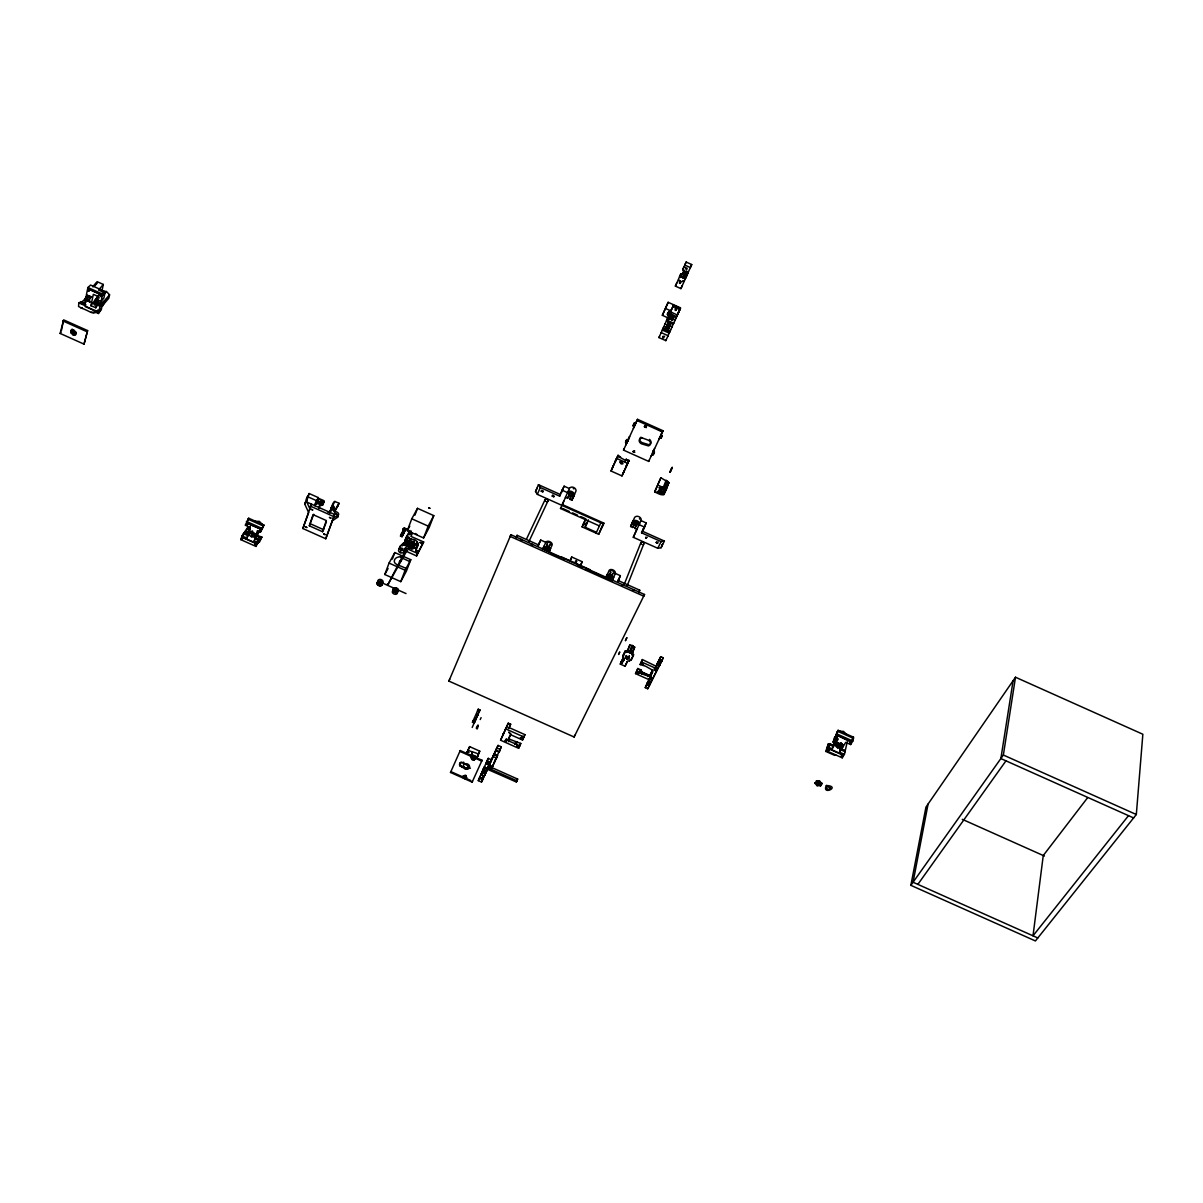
<?xml version="1.0" encoding="UTF-8"?>
<svg xmlns="http://www.w3.org/2000/svg" width="1203" height="1203" viewBox="0 0 1203 1203"><rect width="100%" height="100%" fill="white"/><g stroke="black" fill="none" stroke-linecap="round" stroke-linejoin="round"><path stroke-width="1.5" d="M414.614 540.342L413.396 542.899L416.569 544.944L416.464 549.169M411.291 531.064L409.516 533.2L412.012 534.312L410.885 536.388L423.667 541.967L417.561 553.41L405.426 547.982L403.591 552.132A2.692 1.82 20.2 0 1 400.268 552.643A2.692 1.82 20.2 0 1 398.689 549.951L400.524 545.786L403.065 543.455C406.689 548.222 421.366 551.726 417.02 541.561C413.652 537.621 409.14 540.553 406.148 537.38L409.937 530.448M249.096 533.32L249.186 528.749M250.194 529.771L250.239 526.734M84.751 303.863L81.187 301.712L78.827 302.855L78.556 306.464L82.12 308.389A43.503 31.022 37.9 0 1 89.744 311.803L93.443 313.126L95.518 310.449M820.386 783.965L820.401 782.266L819.649 784.702L816.521 783.303L817.303 781.198L819.529 781.288L822.025 783.544L820.626 785.785L817.078 785.619L814.927 783.228L816.747 782.1L817.769 784.07C821.423 785.514 820.13 781.348 819.98 781.364M836.521 740.356L835.634 740.386M840.702 742.913C843.423 745.394 836.717 746.461 837.544 743.093M1136.324 814.521L1142.85 734.251L1015.497 677.229L925.949 807.123L910.866 885.333L1035.422 940.957L1136.324 814.521L1003.362 755.033L1015.497 677.229M842.551 744.492L841.799 746.582L842.807 747.018L845.739 742.356L850.626 744.552L852.837 741.048L853.513 737.198L838.085 730.296L835.168 737.634L838.28 739.033L832.13 748.883L829.032 747.499L825.784 751.394L828.296 743.89L831.228 745.213M835.814 744.386C834.145 744.311 842.28 747.845 841.198 746.792M659.154 662.838L659.74 658.838L658.236 662.432M657.079 664.642L657.891 662.402L658.823 662.808M656.387 665.981L657.891 662.402M648.688 682.372L647.77 681.966L649.003 682.447M648.086 682.026L649.515 678.943L650.432 679.349M646.282 685.53L647.77 681.966M1013.091 680.733L1000.866 758.552L1133.602 817.935M836.927 739.604C835.093 738.822 838.551 741.68 835.032 741.349L834.702 744.582L835.559 741.529M481.681 772.988C483.215 783.589 487.726 766.04 489.426 764.326L496.959 747.995L500.177 749.424L501.29 746.837L498.072 745.409L493.245 755.89M850.626 744.552L850.942 742.672M826.882 750.958L842.235 757.83L842.566 755.935M306.464 499.305L309.156 493.531L318.299 497.606L314.945 505.696M850.446 741.77L838.205 735.935L836.852 737.304L837.995 735.484L851.138 741.379L849.995 743.183L849.995 741.409M849.995 743.183L850.295 741.544M407.02 550.493L387.727 584.914L405.802 549.951M388.524 584.718L387.276 584.162M841.228 756.311L842.19 754.777L829.89 749.289L828.551 750.642L829.664 748.837L842.747 754.687L841.619 756.476L841.604 754.687M841.619 756.476L842.19 754.928M622.026 585.214L623.635 585.305M409.667 545.606L408.9 544.794L408.599 545.606M928.084 804.04L913.062 882.235L1037.813 937.964M816.281 781.198L817.303 781.198L815.108 783.093M489.08 765.003C484.598 763.83 485.696 761.995 489.426 764.326M60.15 333.442L63.624 319.863L87.608 330.584L84.03 344.133L60.15 333.442L61.022 332.434M61.398 330.645L63.248 321.652M836.07 743.514C833.574 746.507 839.995 750.055 841.468 747.108L842.476 747.559L842.927 745.725M71.203 330.254L70.721 332.599L72.917 334.855L75.609 334.795L76.105 332.449L73.909 330.178L71.203 330.254L72.075 329.246M70.887 332.599L72.21 329.381M75.939 332.449L75.473 334.645L72.947 334.72M82.842 302.494L83.624 302.554M841.002 744.642L839.95 745.093M84.345 302.885L84.631 303.968L82.27 302.209M78.827 302.855L84.165 305.246L85.308 299.878L88.646 296.028M94.255 311.622L98.435 313.487L101.323 309.562L102.631 302.885L101.097 301.306L103.864 298.088L105.278 291.622L90.586 285.051L87.939 287.517L86.421 294.645C98.27 301.096 85.834 291.652 85.593 298.93A3.098 2.241 38.9 0 0 87.398 300.479L90.255 302.103L85.308 299.878M85.323 300.073L86.436 296.224A2.601 1.564 13.3 0 1 87.518 295.682M86.646 299.291L88.977 296.434L86.646 299.291L89.774 300.63L88.661 299.863L90.947 297.231M88.766 291.246L89.142 289.457L100.932 294.735L100.902 296.69L101.368 294.585L88.842 288.991L88.39 291.081L89.308 290.72M95.864 307.757L90.887 305.727L93.338 294.359L98.315 296.509L97.428 299.652L95.548 299.712L95.232 301.126L96.195 301.547L97.323 300.224M84.03 344.133L87.608 330.584M90.887 305.727L98.496 295.306M94.556 305.141L93.503 303.231M95.232 301.126L96.375 299.803L94.796 303.141L96.33 304.735L95.834 307.878M96.24 300.419L97.202 300.84L96.06 302.164C95.097 305.156 100.962 307.276 102.21 304.164M96.195 301.547C97.202 298.103 103.789 302.434 101.082 305.487M97.202 300.84L95.789 303.111M97.097 305.863L95.939 307.366M101.789 291.502L103.338 284.449L97.142 281.682L92.721 286.735M98.435 313.487L99.984 306.374L101.879 306.314L108.811 298.209L109.563 294.795L106.42 291.502L102.526 291.637M101.097 301.306L102.676 294.118L105.278 291.622M102.3 305.547L104.676 300.63L102.3 305.547L103.082 305.442M102.796 305.773L105.172 300.84M103.563 303.231L104.676 300.63M563.891 560.027L563.53 559.245M480.899 774.837L481.516 773.529M477.862 714.747L477.38 715.815L477.967 714.371M464.719 775.439C466.418 778.146 462.975 776.236 466.162 775.92M661.109 662.492L661.8 660.958L661.124 662.522M842.235 757.83L844.416 754.371L847.243 741.785M552.658 494.974L554.057 495.982M659.274 666.041L659.951 664.522L659.274 666.071M840.521 745.078L841.123 743.228M841.002 747.98L841.92 745.274M841.799 746.582L842.25 744.732M837.694 744.071L835.905 744.191L836.641 743.003M838.085 744.522L839.288 745.063M837.529 747.845L837.98 746.01M838.641 744.868L841.453 744.943M835.183 741.845C836.446 743.98 834.476 738.386 836.341 737.123L835.183 736.612L834.175 738.221L833.198 742.086L834.145 743.514L835.168 741.89L834.22 740.477L835.183 736.612M836.205 741.243L834.1 744.311M836.656 740.552L835.905 740.086L835.438 742.477L835.589 740.973M834.145 743.514L834.371 742.612L832.13 748.883M817.709 784.612L817.138 784.266M816.837 782.386L818.762 781.258L820.22 782.973M828.296 743.89L827.378 747.499L829.784 743.649L832.867 745.033M818.371 784.807L817.89 783.905M819.814 782.521L819.423 781.469M819.048 784.837L820.296 783.694M820.115 784.401L820.596 782.777M816.521 783.303L817.002 781.679L817.905 781.935M816.732 783.815L816.431 782.582L814.927 783.228M637.064 529.395L634.868 528.418L637.379 522.553M637.244 528.403L633.289 537.305L657.8 548.282L661.079 547.741L664.372 541.064L661.094 541.591L641.74 532.929L646.222 522.944L640.973 520.583A3.534 2.737 22.1 0 0 638.913 516.673A3.534 2.737 22.1 0 0 634.522 517.696L630.613 526.508L632.808 527.485L635.304 521.621M664.657 336.284L662.913 336.329M671.379 314.75L670.206 316.058A2.075 1.729 24.1 0 1 668.657 315.923L667.364 313.923L668.537 312.63A2.075 1.729 24.1 0 1 670.552 313.036M647.214 537.305C643.229 537.41 648.086 539.515 645.725 537.305M330.975 510.358L331.306 509.41L336.93 512.102A2.692 1.789 18.5 0 1 338.449 514.749L337.562 517.32L332.404 520.779L325.757 538.764L302.84 528.508L311.457 504.117L309.382 510.373M838.085 746.642L838.506 745.168M658.236 542.042L656.567 542.027M625.59 657.259C631.966 654.703 624.748 662.793 626.237 655.56M817.333 785.574L817.769 784.07L816.972 785.409M316.194 503.38L320.254 504.463L319.938 505.41L323.908 502.027L323.697 500.598L319.081 498.538L317.637 499.606M844.416 754.371L839.559 752.191L840.265 748.341M671.62 309.351L670.507 311.893L677.424 314.991L680.462 307.833L668.161 302.314L665.424 308.434L670.928 310.9L671.485 309.652M835.168 737.634L838.085 730.296M256.54 535.185L261.893 537.064L260.164 539.801L259.186 539.681L255.983 546.433L240.841 539.666L241.983 535.906L247.983 526.974M255.983 546.433L257.141 542.688L254.089 541.32L257.412 530.658L260.48 532.027L263.923 525.034L248.705 518.222L245.232 525.215L250.059 527.38L248.495 532.433L249.487 532.884L250.51 531.29M248.164 522.673L247.036 524.989L247.201 522.568M247.953 520.688L248.705 518.222M247.036 524.989L247.547 523.305L259.758 528.764L259.622 530.613L260.224 528.643L247.051 523.44M829.032 747.499L829.784 743.649M246.299 534.117L247.036 531.696L248.57 532.373M246.931 534.027L247.683 531.606M241.983 535.906L246.78 538.057L249.532 530.839L248.314 532.794L247.036 531.696M249.487 532.884C249.923 530.117 255.126 532.673 255.081 534.553C255.472 540.012 245.623 535.064 250.344 531.861L249.352 531.425M250.344 531.861C248.931 533.876 254.525 534.703 251.337 536.779M258.69 531.876L255.412 537.17L258.69 531.876L257.878 532.252M256.269 537.049L257.111 534.343L256.254 534.463L258.074 531.606M254.089 541.32L259.607 530.779M256.239 541.545L254.75 544.854L256.374 542.147M255.126 545.034L256.074 541.967M260.48 532.027L263.923 525.034M402.644 557.215L400.734 556.357M258.254 542.643L260.164 539.801L256.374 538.102M261.893 537.064L259.397 542.222M406.118 541.816C409.05 539.681 408.073 545.17 406.118 541.816A2.677 1.804 20.4 0 0 404.058 543.32A2.677 1.804 20.4 0 0 406.434 545.53M251.472 531.771C254.63 529.335 250.029 534.012 251.547 531.651M672.297 317.036L671.184 318.254L671.695 317.111L668.086 317.201L667.319 318.945A3.007 2.511 24.1 0 0 669.545 319.141L671.094 317.878A3.007 2.511 24.1 0 0 669.379 314.344L673.5 305.216L680.417 308.314L678.973 311.517M247.592 522.734L246.66 524.824M302.84 528.508L308.66 512.598L304.675 503.907L307.953 495.982L307.547 497.38M306.96 500.222L309.156 493.531M316.464 502.779L316.178 503.666L317.081 502.222L316.359 503.531M309.321 525.816L313.051 514.628L326.329 520.553L322.539 531.726L309.321 525.816L313.712 514.267M318.209 501.11L319.081 498.538M320.299 502.613C321.276 496.072 325.712 506.854 317.291 500.177M318.705 508.177L320.885 503.862L316.494 501.907M321.366 503.08L321.577 501.952L320.539 502.222M320.344 505.501L322.133 505.32L323.697 500.598M322.133 505.32L323.652 502.433M322.78 505.019L323.908 502.027M322.539 531.726L326.419 521.786M329.457 513.546L331.156 507.967L335.186 510.267L339.096 503.32L334.855 501.425C332.073 501.801 328.87 517.335 331.532 508.628L331.321 507.501L331.532 508.628M331.171 509.23L330.148 512.628M335.968 508.538C333.005 509.034 332.254 505.801 333.246 508.403L332.178 507.922C331.682 503.034 337.426 509.35 331.712 506.628M334.855 501.425L330.599 509.591M325.757 538.764L334.569 514.448L306.78 502.057L306.524 498.253M332.404 520.779L334.569 514.448M334.539 512.042L339.096 503.32M660.868 435.185L662.492 431.381L662.146 432.088M649.064 679.289L645.259 687.65L647.71 688.748L663.244 657.785L660.763 656.673L655.996 666.206L642.372 659.56L640.116 664.612L645.53 666.176L652.643 670.221L649.409 676.462L641.605 673.83L636.928 670.883L637.816 668.507L641.004 669.936L640.417 671.319M647.71 688.748L663.244 657.785M654.282 670.191L654.868 669.063L655.815 669.891L654.282 670.191L655.154 667.815M642.372 659.56L641.485 661.936L655.364 668.146L656.236 665.755M654.943 670.492L655.8 668.101M655.575 670.357L656.447 667.981M655.364 668.146L660.763 656.673M649.409 676.462L652.387 670.266M652.462 672.056L650.718 675.68L652.868 671.545M648.898 679.77L649.785 677.83L651.124 679.003L649.831 678.823L650.703 676.447M650.492 679.124L651.349 676.733M654.297 668.793L654.597 667.921M647.77 676.597L648.327 675.078L651.034 674.808M648.312 675.875L648.628 675.003L641.846 671.981M640.688 672.567L640.688 670.793M641.605 673.83L642.176 672.327L641.004 669.936M99.744 309.923C98.736 314.75 102.887 305.111 99.924 309.502M569.169 494.899L570.207 492.568L569.44 494.328M638.477 673.71L639.049 672.582L637.53 672.883L638.477 673.71L639.364 671.334M384.78 574.508L389.05 563.079L394.81 552.553L410.779 559.696L406.419 571.064L400.764 581.65L384.78 574.508L388.073 568.478M603.831 523.125L602.387 526.252L603.831 523.125L562.282 504.523M645.259 687.65L649.334 679.8L635.53 673.62L637.816 668.507M403.892 528.719L404.328 527.937L405.997 528.688L402.028 536.733L400.494 536.057L404.659 529.064L403.892 528.719A2.857 2.105 28.3 0 0 402.945 531.275L403.697 531.606A2.857 2.105 28.3 0 1 404.659 529.064M392.373 559.079L394.81 552.553M403.185 530.358L400.494 536.057M402.028 536.733L405.997 528.688M398.689 549.936L400.524 545.786M407.291 530.688L411.772 518.779L417.501 508.328L433.787 515.621L429.215 527.455L423.591 537.982L407.291 530.688L409.772 526.132M402.103 545.997L403.065 543.455M400.268 552.643L401.231 550.087A2.692 1.82 20.3 0 1 399.652 547.395M407.516 538.673L406.554 541.215L405.185 539.921L406.148 537.38M414.93 515.125L417.501 508.328M620.297 664.101L620.943 662.793L622.162 663.334L622.808 661.65L621.605 661.109L620.297 664.101L625.049 666.221L627.455 661.439L631.199 659.906L633.59 654.748L632.447 652.673M403.591 552.132L405.426 547.982M404.464 550.523L405.02 549.681L407.471 550.779L407.125 551.711L416.584 555.951L423.667 541.967M408.779 541.651L410.073 540.388L413.742 541.967M409.847 540.794L410.674 538.779M410.253 540.418L410.87 538.809M628.718 658.297L629.44 656.297L628.522 658.567M632.943 656.447L631.816 654.372L634.703 647.124L629.846 644.943L626.943 652.191L624.522 652.688L622.793 656.146L623.906 659.861L623.244 661.169L622.041 660.627L622.162 663.334M629.59 661.018L630.237 659.319M631.816 654.372L634.703 647.124M631.199 659.906L633.59 654.748M837.98 746.657L841.453 746.146M408.223 548.388L408.84 546.779M408.629 548.628L409.246 547.019M625.74 657.921L626.387 656.221L629.154 656.868M625.966 658.236L626.613 656.537M626.282 658.507L626.928 656.808M626.658 658.718L627.289 657.018M626.943 652.191L627.53 651.018L629.695 651.184L631.996 645.109M627.064 658.853L627.71 657.154M627.485 658.913L628.131 657.214M625.049 666.221L627.304 661.349M627.876 658.868L628.522 657.184M628.237 658.763L629.304 655.635M632.402 653.199L630.913 651.725L633.214 645.65M400.764 581.65L405.11 570.252L410.779 559.696M416.043 544.087L417.02 541.561M416.569 544.944L417.546 542.403M416.764 545.771L417.652 542.974M416.915 546.373L417.892 543.846M416.99 546.974L417.967 544.433M670.823 470.162C667.635 477.967 674.537 461.681 671.349 469.486M624.086 653.56L625.169 650.988L627.59 650.507L630.838 651.951M621.38 661.936L622.688 658.928L623.891 659.47L623.244 661.169M622.898 658.026L625.169 650.988M623.906 659.861L624.552 658.161L623.891 659.47M627.53 651.018L629.846 644.943M625.62 657.59L626.267 655.891M416.148 549.651L417.952 545.019M416.584 555.951L417.561 553.41M423.591 537.982L428.163 526.117L433.787 515.621M644.522 594.493L643.846 596.222L510.117 536.388L510.929 534.718L644.522 594.493L574.102 737.003L448.884 681.078L510.929 534.718M622.793 656.146L623.44 654.462M661.079 547.741L662.537 544.267L662.041 545.26M638.628 593.094L639.755 590.207L618.372 580.628L620.372 575.696L615.274 573.41A3.429 2.241 25.5 0 0 613.004 569.936A3.429 2.241 25.5 0 0 609.019 570.613L605.801 578.087M672.988 306.284L672.071 308.404M601.38 528.252L601.891 527.094M574.102 737.003L574.793 735.244M665.83 489.14L667.59 484.719M664.086 494.508L668.793 482.523L660.868 477.771L654.658 491.937C656.267 492.508 663.334 496.824 663.71 493.801L657.049 491.531L659.079 491.997L660.973 487.952L659.485 488.433M660.973 487.952L658.973 487.531L666.056 490.433L668.793 482.523M607.5 574.147L606.056 577.305L607.485 574.177M670.357 471.666L671.815 467.997M661.981 493.847L664.432 487.711M666.056 490.433L664.327 488.132L667.259 480.764M662.868 493.561L664.627 489.14M663.154 493.546L668.146 481.576M627.139 585.846L643.755 544.042M663.71 493.801L664.883 490.839M663.545 494.719L666.477 487.335M86.27 296.555L85.909 297.336A24.692 14.812 12.9 0 1 82.24 301.532L81.082 302.359M659.244 491.576L660.252 487.907M659.079 491.997L660.552 488.298M659.966 492.839L661.74 488.403M660.522 493.185L662.868 487.29M624.162 584.508L640.853 542.733M664.327 488.132L663.244 487.516L666.176 480.147M618.748 654.011C617.936 656.417 620.959 648.868 619.274 653.199M641.74 532.929L642.432 531.23L664.372 541.064M654.522 448.493L653.139 451.666M640.973 520.583L633.289 537.305M654.658 491.937L660.868 477.771M634.868 528.418L637.665 522.162M632.808 527.485L635.59 521.23M612.297 580.718L615.274 573.41M649.981 680.266L649.635 681.048M607.906 578.718L610.613 572.417A1.985 1.293 25.5 0 1 611.169 570.613A1.985 1.293 25.5 0 1 613.801 571.786A1.985 1.293 25.5 0 1 612.928 573.455L609.906 579.62M607.936 579.034L610.748 572.538M609.936 579.936L612.748 573.44M605.786 577.771L606.808 575.29A3.414 2.241 25.5 0 1 607.906 574.342M477.095 757.228L471.35 754.958L470.568 756.717M659.936 437.185L659.62 437.952L660.973 438.238L662.176 435.531L660.552 435.862L660.236 436.614L661.605 436.915L662.176 435.531M635.47 423.802L637.53 419.321L662.988 430.734L662.492 431.952L637.004 420.524M651.891 454.403L653.244 454.704L654.432 452.012L653.605 451.636L652.627 453.832L653.605 451.636M660.973 438.238L661.545 436.854L660.718 436.478M624.041 448.899L623.515 450.117L648.688 461.396L649.199 460.178M651.049 456.208L651.379 455.441M482.719 770.958L484.117 767.83L516.358 782.01L517.651 779.078L488.764 766.191L488.207 767.379M516.358 782.01L517.651 779.078M658.763 439.772L659.921 436.975M401.967 533.079L401.516 533.952L401.877 533.275M610.538 578.252L610.177 579.139L611.801 575.545L610.703 578.132A1.97 1.293 25.5 0 0 611.786 577.275M647.695 682.432L647.53 685.274M658.011 665.064L658.763 663.274L657.83 662.853M588.132 520.463L587.681 521.485M521.155 738.717L521.651 737.65L520.222 737.92L521.155 738.717L522.162 736.326M518.613 748.296L519.771 745.83L507.846 740.507L510.553 734.672L522.508 740.01L524.929 734.642L509.2 727.62L510.658 724.221L508.283 723.168L500.583 740.236L518.613 748.296L520.779 743.439L509.786 739.319L508.869 738.116L510.884 733.755M522.508 740.01L524.929 734.642M514.704 744.356L515.726 741.965M516.237 744.251L517.26 741.875M585.26 519.907L582.132 526.899L598.688 534.312L603.47 523.967L537.35 494.373L535.53 491.546L538.448 484.689L560.418 494.523L559.651 496.177L540.282 487.516L538.448 484.689M516.252 537.26L517.079 535.32L538.478 544.884L540.718 540.057L545.816 542.342A3.429 2.241 23.8 0 1 549.876 541.696A3.429 2.241 23.8 0 1 552.072 545.139L548.733 552.553M652.597 452.584L653.199 451.215M537.35 494.373L540.282 487.516M585.56 519.245L582.132 526.899M627.004 442.358L626.146 440.915L627.274 441.802L628.207 439.576M489.08 765.619L492.313 767.003M615.981 459.952L616.613 458.493L611.034 471.02L621.981 475.922L628.808 460.899L626.011 459.922L628.808 460.899M508.764 741.71L509.786 739.319M598.688 534.312L602.342 525.997M617.71 581.575L618.101 580.688M505.155 741.304C504.403 738.627 508.343 742.341 505.155 741.304L506.192 738.913M505.786 741.574L506.809 739.198M507.846 740.507L508.869 738.116M621.981 475.922L628.688 461.125M627.229 464.268L628.974 460.208L626.056 459.456M498.072 745.409L488.388 767.093L491.606 768.537L495.756 758.913M489.741 764.055C488.027 766.867 494.132 766.176 492.944 765.559M495.771 759.033L493.892 763.469M496.283 758.296L496.764 757.243M496.207 757.92L496.779 756.657M500.388 748.852L499.922 749.935M494.313 754.101L497.531 755.544L496.448 758.07L493.215 756.627L492.523 758.01M625.139 461.726L626.312 459.005M580.011 566.748L582.192 561.711L571.771 557.034L570.463 559.921M626.131 459.696L625.771 460.523L617.71 456.208L620.507 457.185M685.785 271.261L688.296 272.179L687.86 273.141L683.59 271.502M483.696 768.371L478.298 780.627L481.501 782.055L489.441 764.116M482.433 779.95L483.11 778.461M479.426 778.146L483.095 778.491M486.132 771.905L493.666 755.033M481.501 782.055L488.012 767.92L516.929 780.822M490.373 762.236L487.185 760.807L486.433 762.491L489.621 763.905L490.373 762.236L491.441 759.77L488.253 758.356L483.23 769.439M492.869 757.319L493.335 756.236M500.583 740.236L508.283 723.168M626.673 443.11L625.545 442.283L626.748 439.591L627.605 441.035L625.861 444.915M486.989 761.213L488.253 758.356M634.222 426.569L633.079 425.742L634.282 423.035L635.124 423.411L634.552 425.817M627.906 440.373L629.56 436.584L628.101 439.982M634.131 425.621L633.68 424.373L634.823 425.23M633.379 428.388L636.026 422.509M559.651 496.177L564.117 486.177L569.38 488.538A3.534 2.737 24.5 0 1 573.711 487.471A3.534 2.737 24.5 0 1 575.831 491.425L571.891 500.222L569.696 499.245L572.493 492.989M538.643 544.794L540.718 540.057M570.297 560.387L571.771 557.034M596.447 532.297L585.109 527.23L587.786 521.2M616.282 459.366L618.056 455.305L620.477 456.96M627.064 442.133L627.62 440.854M599.41 525.922L560.508 508.508L569.38 488.538M668.312 329.427L669.409 326.99L668.312 329.427L665.65 328.239L666.477 326.359L665.65 328.239M667.906 323.186L667.079 325.066L668.116 326.299L669.74 326.269L670.838 323.818L669.785 322.569L669.274 323.742L670.327 324.975M672.492 320.239L673.785 317.366L672.748 316.9L671.454 319.772L672.492 320.239L673.74 317.412M460.238 750.537L459.862 751.364L481.711 761.123L482.072 760.281L460.238 750.537L450.508 772.461L472.147 782.115L472.508 781.273M659.485 336.404L658.973 337.577L665.815 340.644L666.327 339.472M667.74 336.359L670.642 329.742M674.657 320.84L680.462 307.833M653.68 450.373L652.582 452.764M661.409 433.892L660.898 435.035M618.327 580.478L619.019 578.808L617.725 581.786M315.006 503.892L318.299 497.606M565.425 497.335L567.621 498.313L570.433 492.057M544.733 550.463L547.38 544.117A1.985 1.293 23.8 0 1 547.997 542.342A1.985 1.293 23.8 0 1 550.628 543.515A1.985 1.293 23.8 0 1 549.696 545.154L546.613 551.591M570.252 492.493L567.621 498.313M547.23 550.237L547.591 549.47M548.297 547.876C547.831 547.245 551.846 548.057 550.207 549.305M549.2 551.56L549.576 550.718M470.614 756.597L471.095 755.514M670.372 318.615L670.883 317.457M466.553 753.484L469.636 746.627L479.756 751.153L476.674 758.341L472.403 756.431M671.094 317.878L671.605 316.72A3.007 2.511 24.1 0 0 671.53 314.735M662.898 337.983C662.086 334.073 665.109 340.193 663.424 336.81M666.688 329.472L667.199 328.314L666.161 327.066M668.116 326.299L668.627 325.141L667.59 323.908L669.274 323.742M671.845 317.727L672.357 316.569M675.274 310.539C674.898 306.615 677.484 313.487 675.184 308.464M668.131 329.442L668.642 328.269M669.56 326.269L670.071 325.111M677.845 313.863L678.793 311.547L678.357 312.735M652.763 452.117L653.349 450.839M561.771 491.395C559.831 495.831 564.252 485.952 561.981 490.899M538.162 545.711L539.335 543.124L538.568 544.794M549.515 545.154L546.748 551.365M472.478 722.281L478.283 709.199L479.997 709.95L474.177 723.048L472.478 722.281L473.245 720.582L474.944 721.334M474.99 721.198L475.26 718.266M477.576 715.379L477.365 713.514M477.185 716.161L472.193 727.439M471.741 759.424L471.531 757.604L472.839 756.973L474.959 759.123L473.456 760.176L471.741 759.424L471.531 757.604M471.35 758.025L472.839 756.973M676.703 316.314C677.304 317.607 673.033 315.021 669.891 313.201L669.545 313.968L676.417 317.051M673.5 305.216L672.988 306.374L679.921 309.487M682.236 274.51L680.853 273.893L675.379 286.119L680.928 288.615L682.281 285.562M691.725 264.54L690.387 267.562L684.793 265.051L686.146 262.043L691.725 264.54L680.928 288.615M464.869 776.927L465.666 775.138M473.215 758.431C472.614 758.597 474.809 757.288 473.14 757.228M669.018 317.502L667.575 318.359M465.11 778.672L466.584 777.634L466.193 776.251L463.2 776.115L463.411 777.92L465.11 778.672L466.584 777.634M466.403 778.055L466.193 776.251M473.456 760.176L474.959 759.123M474.764 759.544L474.553 757.725M669.454 318.75L669.966 317.592M669.545 319.141L671.605 316.72M667.079 325.066L668.161 322.615M665.77 328.389L666.282 327.216M667.199 325.216L667.71 324.043M542.989 548.568L544.057 546.192C546.147 547.966 547.245 545.109 545.831 548.012M569.305 494.538L568.568 496.222L568.929 495.441M545.681 548.312L544.959 549.921L545.591 548.568M571.124 496.027C574.207 489.185 568.733 501.38 571.756 494.674M547.681 549.215L547.606 549.891A1.97 1.293 23.8 0 0 548.147 549.756M476.704 728.597L478.238 725.183L477.335 728.883L476.403 728.086L477.185 727.544M480.238 719.544L481.095 717.62M667.424 314.524L668.793 311.457M465.11 768.852A3.263 2.226 23.9 0 0 468.433 768.822A3.263 2.226 23.9 0 0 468.794 766.326L463.531 763.258A3.263 2.226 24 0 0 460.223 763.288A3.263 2.226 24 0 0 459.877 765.8L465.11 768.852L465.486 768.01A3.263 2.226 23.9 0 0 468.809 767.98A3.263 2.226 23.9 0 0 469.155 765.484M470.974 755.8L472.584 752.176L471.576 754.446L477.245 756.973C481.441 752.717 473.215 753.078 468.042 750.146M667.53 314.855L668.898 311.788M667.815 315.276L669.184 312.224M683.65 280.675L683.139 281.803L682.928 280.6M668.191 315.637L669.56 312.585M685.53 278.359L687.53 273.878L685.093 272.795L683.093 277.261L685.259 278.961L682.823 277.863L683.364 276.66M463.411 777.92L463.2 776.115M463.005 776.536L464.493 775.499M660.898 333.291L663.83 326.69M668.657 315.923L670.026 312.855M628.477 439.08L627.395 441.471M635.74 423.05L634.733 424.298M635.244 424.178L635.575 423.411M487.546 768.326L484.373 766.912L481.922 772.431L485.245 773.785M544.598 550.703L547.5 544.252M573.425 496.809L574.463 494.478L573.696 496.222M573.575 496.448L572.823 498.132L573.184 497.335M466.433 753.755L469.636 746.627M670.056 317.983A3.007 2.511 24.1 0 1 667.83 317.787L662.342 315.321L668.161 302.314M684.056 270.434L682.672 269.818L686.146 262.043M461.711 767.334L462.087 766.491L460.253 764.958A3.263 2.226 24 0 1 461.531 762.07M463.531 763.258L463.907 762.416A3.263 2.226 24 0 0 463.11 762.146M684.146 270.254L680.883 277.547L679.5 276.916L680.853 273.893M679.289 282.81C682.943 280.374 678.251 286.75 680.176 281.006M665.259 323.502L664.928 324.269M486.989 761.168L486.523 762.236L489.892 763.258M486.674 770.236L486.207 771.273M493.23 756.07L493.907 754.552L497.11 755.995L496.433 757.499M569.696 499.245L571.56 495.155M571.891 500.222L573.741 496.132M549.711 550.418L549.154 551.681M459.636 763.965L460.027 763.123M476.403 728.086L477.666 725.289M682.672 269.818L684.026 266.795L685.409 267.412M662.342 315.321L665.094 309.186M675.379 286.119L676.748 283.081M460.147 766.146L460.523 765.303M683.53 271.637C685.83 273.713 685.68 269.397 688.236 272.359M682.823 277.878L681.409 276.359M685.605 271.667L684.883 273.261L683.154 272.479M658.973 337.577L661.199 332.614L668.056 335.682L665.815 340.644M668.086 317.201L663.274 327.938L670.116 331.005L680.417 308.314M560.463 557.636L560.899 556.673L589.936 569.651L589.485 570.613M585.139 520.177L585.786 518.824L580.808 516.598M495.741 759.454L496.433 757.935M644.101 527.515C641.56 533.29 645.951 523.982 644.312 527.049M474.177 723.048L475.471 720.131M476.298 718.296L474.974 718.898M479.997 709.95L479.23 711.665L477.516 710.898L478.283 709.199M671.454 319.772L672.748 316.9M669.74 326.269L670.582 324.389M483.275 769.664L481.741 773.048M549.305 551.365L549.982 549.876A3.414 2.241 23.8 0 0 548.703 546.959M450.508 772.461L450.884 771.619L470.854 780.521M474.433 720.146L475.426 720.236M476.809 714.762L477.817 714.868M476.824 757.8L479.756 751.153M612.071 580.884L613.68 577.335L611.545 576.387M585.109 527.23L588.402 519.997M611.034 471.02L618.056 455.305M625.545 442.283L626.748 439.591M633.079 425.742L634.282 423.035M625.861 442.749L626.462 441.426M633.41 426.193L634.011 424.87M626.598 442.163L627.575 439.967M472.147 782.115L482.072 760.281M623.515 450.117L637.53 419.321M484.929 774.461L486.463 771.093L483.125 769.604M608.959 576.628C606.658 581.47 611.365 571.32 609.004 576.267M634.507 523.726C632.101 528.794 637.004 518.222 634.507 523.455M636.582 524.643C634.161 529.726 639.079 519.155 636.567 524.388M542.538 549.5L545.816 542.342M483.125 769.649L486.403 771.349M817.078 785.619L817.769 784.07M560.508 508.508L560.899 507.681M561.906 505.35L563.771 501.275M478.298 780.627L484.117 767.83M482.824 770.702L486.313 771.604M580.869 564.568L582.192 561.711M490.839 761.063L491.441 759.77M493.576 755.213L492.914 756.732M497.185 747.409L496.508 748.928M482.433 779.98L479.441 778.07M596.086 533.14L600.853 522.794M510.658 724.221L508.674 728.522L507.997 727.71M496.448 757.304L501.29 746.837M564.117 486.177L562.237 490.253L567.515 492.613A3.534 2.737 24.5 0 1 571.846 491.546A3.534 2.737 24.5 0 1 573.966 495.501M499.065 751.83C491.591 747.514 500.403 755.258 500.177 749.424M491.606 768.537L497.531 755.544M484.719 774.943L484.087 776.266M403.321 533.831C404.419 531.786 402.328 535.906 403.396 533.952M528.809 541.861L547.891 501.125M648.688 461.396L662.988 430.734M652.703 454.779L653.861 453.396M660.432 438.313L661.048 436.99M653.244 454.704L654.432 452.012M526.628 538.824L544.989 499.831M519.621 745.905L520.779 743.439M630.613 526.508L632.823 521.846A3.534 2.737 22.1 0 1 637.229 520.824A3.534 2.737 22.1 0 1 639.274 524.749L644.552 527.109M515.741 538.117L517.079 535.32M448.884 681.078L449.696 679.379M485.892 763.589L489.14 764.897M307.351 497.816L306.6 499.17M535.53 491.546L537.109 488.117M618.131 580.357L620.372 575.696M669.981 472.132L672.191 467.516M641.47 532.839L646.222 522.944M602.853 524.899L603.35 523.937M657.8 548.282L661.094 541.591M638.823 592.102L639.755 590.207M620.943 662.402L621.605 661.109M622.688 658.928L622.041 660.236L623.244 660.778M635.53 673.62L636.928 670.883M640.116 664.612L641.485 661.936M258.434 541.936L257.021 544.312L258.84 540.643M649.349 681.785L648.763 680.718M243.547 535.14L240.841 539.666M414.494 540.839L413.396 542.899M404.674 550.628L406.103 547.982M401.351 557.425L402.028 556.162M405.185 539.921L408.223 534.373M410.99 533.38L411.426 532.598M402.81 529.726L403.246 528.944M402.704 531.636L403.576 530.072M257.141 542.688L259.186 539.681M246.78 538.057L248.149 535.711L243.352 533.576M334.494 511.004L334.254 511.816L335.186 510.267M320.254 504.463L318.75 506.944L319.712 508.283M314.81 505.486L315.622 504.162M304.675 503.907L306.209 501.44M833.198 742.086L834.22 740.477M836.311 739.319L835.408 741.755M837.754 742.837L835.95 744.492M842.506 744.732L841.544 743.875L842.686 744.597L841.333 746.612L840.671 745.259L841.017 746.747M839.559 752.191L842.476 747.559M849.619 743.018L850.581 741.469M852.085 739.469L853.513 737.198M259.262 540.448L259.262 539.545M254.45 536.794L255.472 534.989M254.81 533.666L253.322 534.267L251.758 533.155M252.134 533.741L253.983 534.162M251.878 531.32L251.683 533.29M245.397 532.267L248.164 527.982M585.47 569.681L586.703 569.62M910.866 885.333L1003.362 755.033M917.859 884.385L1005.964 760.837M531.32 544.327L532.734 544.403L532.312 545.305M520.598 539.53L522.012 539.621L521.591 540.523M1087.602 797.724L1043.257 855.528L1033.016 935.814L1128.504 815.649M248.961 534.343L248.329 533.019M103.939 302.148L106.992 298.57M98.15 305.577L99.293 304.254L101.969 304.103M102.631 302.885L109.563 294.795M104.315 293.938L106.42 291.502M94.766 304.194L96.255 304.66L98.165 302.585M95.548 299.712L99.037 295.682M98.947 289.517L103.338 284.449M82.375 303.848L83.939 303.727M93.443 286.615L96.947 282.6M94.435 286.149L96.977 283.412M85.413 298.585L88.15 295.803M333.998 508.207L332.885 506.749L332.178 507.922M98.466 296.194L99.383 295.352M330.329 510.974L327.878 512.252M669.56 324.269L668.868 323.442L669.439 324.329M835.438 745.499C836.175 741.785 841.318 742.822 842.401 745.755M543.215 490.944L541.636 490.238M333.291 518.207L338.449 514.749M815.153 783.394L816.431 782.582M676.703 309.351L675.785 309.382M835.724 744.326L837.198 743.71M835.724 754.913L834.596 755.334L825.784 751.394M95.789 312.479L94.39 312.75M252.359 535.17L255.472 535.2M90.947 312.449L92.3 312.133M668.176 483.245L668.973 483.05M80.872 307.938L82.255 307.637M634.613 451.967L633.304 451.155L634.613 450.704M681.439 281.667L680.146 280.901M836.446 739.77L836.311 741.259M88.661 299.863L88.947 299.833A2.075 1.489 38.9 0 0 89.413 297.667L90.405 297.682L86.285 295.667A3.098 2.241 38.9 0 1 88.375 295.863M416.93 534.523L415.471 533.515M71.338 330.404L73.879 330.329M668.627 325.141L670.251 325.096M666.221 326.96L668.898 328.148M667.199 328.314L668.823 328.269M623.049 463.696L620.943 463.711L619.846 461.516M571.26 495.711L571.455 495.711A2.045 1.579 24.5 0 0 572.538 493.681A2.045 1.579 24.5 0 0 569.831 492.463A2.045 1.579 24.5 0 0 569.049 494.628L569.184 494.779M255.201 521.35L259.352 521.365L262.51 524.613M256.51 533.726L257.728 533.726M636.537 524.929L636.733 524.929A2.045 1.579 22.1 0 0 637.876 522.929A2.045 1.579 22.1 0 0 635.169 521.711A2.045 1.579 22.1 0 0 634.327 523.861L634.462 523.997M838.927 731.244L843.559 731.409L846.326 734.552M816.326 781.003L819.604 781.198M409.772 561.575L399.381 556.733L396.87 557.515A8.361 5.684 20.4 0 0 394.328 561.786L394.96 563.109A8.361 5.669 20.4 0 0 400.734 566.057L406.118 568.402M415.621 551.29L416.479 551.576M400.028 560.658L399.381 561.876L400.87 561.23M818.581 781.965L819.333 782.221M575.981 561.681C578.899 561.094 573.245 559.756 576.463 562.402M575.876 561.831L574.929 562.478M411.772 518.779L428.163 526.117M409.411 534.162L409.907 534.388A2.857 2.105 28.2 0 0 410.87 531.846M401.456 533.515L402.975 534.192M337.396 505.531L338.223 505.892M838.145 731.514L853.604 738.431M322.99 502.734L321.833 502.298M307.276 496.538L316.449 500.643M837.348 734.131L852.837 741.048M659.68 659.289L660.597 659.71M659.515 660.131L661.996 661.244M659.049 660.176L659.966 660.582M835.995 739.574L836.852 739.995M310.254 506.072L333.396 516.418M657.545 663.064L658.477 663.485L657.199 663.725M833.288 741.95L834.461 742.477M629.695 651.184L630.913 651.725M656.447 665.515L657.379 665.936M841.935 749.078L845.123 750.507M829.829 744.898L832.927 746.281M840.341 749.589L845.198 751.755M639.289 669.921L640.237 670.748M310.524 523.846L323.712 529.756M642.176 672.327L648.327 675.078M643.214 673.605L646.612 675.109M389.05 563.079L405.11 570.252M962.31 819.333L1044.445 856.055M648.161 681.56L649.079 681.966M647.094 683.274L648.011 683.68M247.773 519.079L263.021 525.891M246.389 521.41L261.652 528.237M382.208 582.929L406.028 593.575M244.284 532.703L249.066 534.839M255.457 538.974L258.51 540.342M255.262 543.2L243.126 537.786L242.239 539.275L242.841 537.32L255.728 543.17M505.786 728.928L523.922 737.033M467.275 751.89L469.035 752.492M472.659 757.394L474.373 758.146M471.546 758.326L474.388 759.604M471.937 759.003L473.636 759.755M484.192 767.303L487.38 768.717M483.395 769.469L486.598 770.897M482.208 772.025L485.395 773.454M481.982 772.506L485.185 773.935M467.621 766.988L470.433 768.236M480.974 774.642L484.162 776.07M462.087 766.491L465.486 768.01M479.726 777.454L482.914 778.882M464.313 775.92L465.997 776.672M463.275 776.687L466.102 777.95M463.591 777.499L465.29 778.251M685.68 271.502L688.116 272.6M684.702 273.652L687.139 274.75M684.281 274.6L686.718 275.698M683.86 275.562L686.296 276.66M683.454 276.464L685.89 277.562M658.236 429.636L662.402 431.501M644.267 426.734L646.267 427.621M653.244 452.523L652.507 453.095L653.319 453.471M653.003 452.945L653.831 453.305M616.748 458.463L627.74 463.396M665.635 481.275L667.094 481.937M657.906 485.125L663.244 487.516M632.312 522.358L634.492 523.335M569.996 498.628L572.177 499.606M630.793 525.846L632.973 526.839M98.511 289.968L103.157 292.043M87.939 287.517L102.676 294.118M98.39 297.472L99.338 297.908M562.553 508.418L569.184 511.395M572.508 512.884L577.485 515.11M88.932 296.66L89.849 297.081M95.097 301.742L96.06 302.164M85.849 298.434L86.691 299.066M583.966 522.764L586.568 523.937M583.38 524.072L585.981 525.245M62.736 320.87L86.736 331.607M607.41 574.538L609.53 575.485M551.019 553.35L561.139 557.876M577.545 565.275L582.658 567.56M586.447 569.199L606.703 578.252M598.086 574.899L603.154 577.169M671.5 311.968L670.657 311.472L670.988 313.126M667.981 326.599L667.364 327.291M841.544 743.875L842.461 744.431M821.844 783.694L820.867 782.792L821.799 783.394M820.867 782.792L822.025 783.544M96.917 301.788L99.293 304.254M468.057 764.356L468.689 764.882A3.113 2.12 23.9 0 0 467.982 764.431M608.523 577.229L608.387 577.094A1.97 1.293 25.5 0 1 608.116 576.598M545.41 548.989L545.29 548.854A1.97 1.293 23.8 0 1 544.989 547.876M378.539 584.147L380.644 584.041M634.327 590.102L632.733 590.011M87.714 295.953L87.879 296.299A3.098 2.241 38.9 0 0 88.375 296.915M820.341 785.709L819.995 784.176L820.657 785.574M306.78 502.057L309.893 508.839M840.671 745.259L841.288 746.822M819.995 784.176L820.626 785.785M322.314 502.328L321.006 501.44L320.058 502.177M658.658 490.162L658.928 491.185M678.973 279.938L679.199 281.141M322.825 503.185L323.036 504.613M337.502 515.892A2.692 1.804 18.4 0 1 337.562 517.32M841.514 743.228A1.955 1.414 15 0 1 837.935 743.093M641.019 437.155A3.804 3.038 23 0 0 642.116 442.629L648.913 444.704A3.804 3.038 22.8 0 0 650.718 440.809M649.5 439.396A3.804 3.038 22.8 0 1 650.206 440.042M669.891 313.186A3.007 2.511 24.1 0 1 670.567 313.592M469.035 765.499A3.113 2.12 23.9 0 1 467.065 768.281A3.113 2.12 23.9 0 1 463.441 765.258A3.113 2.12 23.9 0 1 467.275 764.04M411.486 532.358A2.857 2.105 28.2 0 1 410.809 533.365M410.373 531.621A2.857 2.105 28.2 0 1 409.667 534.057M409.516 533.2A2.857 2.105 28.2 0 1 409.652 534.734M404.554 549.591A2.692 1.82 20.3 0 1 401.231 550.087M639.455 518.583A2.045 1.579 22.1 0 1 639.695 519.155M573.245 488.538A2.045 1.579 24.5 0 1 573.846 488.899M545.56 547.185A1.97 1.293 23.8 0 1 548.718 549.064M408.539 543.425A2.165 1.459 20.4 0 1 406.479 545.185M405.937 545.004A2.165 1.459 20.4 0 1 405.456 544.733M404.749 543.997A2.165 1.459 20.4 0 1 404.915 542.523M404.223 544.523A2.165 1.459 20.4 0 1 404.93 543.23M408.975 543.365A2.677 1.804 20.4 0 1 407.11 545.636M408.253 543.816A2.677 1.804 20.4 0 1 408.418 546.102M403.742 544.493A2.677 1.804 20.4 0 1 404.614 542.899M403.622 544.222A2.677 1.804 20.4 0 1 405.095 542.974M408.539 544.523A2.677 1.804 20.4 0 1 408.779 545.515M413.712 545.741A2.165 1.459 20.6 0 1 412.719 547.576A2.165 1.459 20.6 0 1 409.922 546.312A2.165 1.459 20.6 0 1 410.915 544.493M411.982 544.553A2.165 1.459 20.6 0 1 412.509 544.748M413.005 545.019A2.165 1.459 20.6 0 1 413.411 545.35M413.351 546.673A2.165 1.459 20.6 0 1 410.764 548.252M410.283 547.966A2.165 1.459 20.6 0 1 409.486 546.072M410.103 545.545A2.165 1.459 20.6 0 1 411.08 545.395M414.148 545.681A2.677 1.804 20.6 0 1 412.945 547.936A2.677 1.804 20.6 0 1 409.486 546.388A2.677 1.804 20.6 0 1 410.704 544.132M413.426 546.117A2.677 1.804 20.6 0 1 413.606 548.418A2.677 1.804 20.6 0 1 410.614 548.553M409.501 547.786A2.677 1.804 20.6 0 1 409.035 545.861M409.336 545.485A2.677 1.804 20.6 0 1 410.99 545.034M609.771 574.282A3.414 2.241 25.5 0 1 612.944 576.598M608.071 576.102A1.97 1.293 25.5 0 1 608.237 575.696M609.139 575.26A1.97 1.293 25.5 0 1 611.726 576.793M545.591 501.395A1.594 1.218 25.2 0 1 545.425 499.35A1.594 1.218 25.2 0 1 547.816 500.147A1.594 1.218 25.2 0 1 546.748 501.771M641.41 544.282A1.594 1.218 21.7 0 1 641.214 542.327A1.594 1.218 21.7 0 1 643.575 542.854A1.594 1.218 21.7 0 1 642.958 544.628M403.366 530.493A2.857 2.105 28.3 0 1 404.328 527.937M402.614 532.388A2.857 2.105 28.3 0 1 403.787 530.628M397.471 590.944A2.135 1.474 20.4 0 1 396.163 592.387A2.135 1.474 20.4 0 1 393.667 591.274A2.135 1.474 20.4 0 1 394.118 589.44M395.08 589.275A2.135 1.474 20.4 0 1 395.622 589.35M396.148 589.53A2.135 1.474 20.4 0 1 396.629 589.801M397.742 590.462A2.632 1.804 20.4 0 1 396.734 592.688A2.632 1.804 20.4 0 1 393.381 591.53A2.632 1.804 20.4 0 1 393.802 589.109M397.351 592.508A2.632 1.804 20.4 0 1 395.531 594.312A2.632 1.804 20.4 0 1 392.479 592.598A2.632 1.804 20.4 0 1 393.772 590.493M381.652 584.056A2.135 1.474 19.9 0 1 378.78 583.906A2.135 1.474 19.9 0 1 378.268 581.711M381.832 582.568A2.135 1.474 19.9 0 1 381.907 583.741M381.667 583.876A2.135 1.474 19.9 0 1 380.343 585.32A2.135 1.474 19.9 0 1 377.847 584.207A2.135 1.474 19.9 0 1 378.313 582.372M381.922 582.026A2.632 1.804 19.9 0 1 381.607 584.598A2.632 1.804 19.9 0 1 378.013 583.726A2.632 1.804 19.9 0 1 378.328 581.154M378.599 582.162A2.632 1.804 19.9 0 0 382.945 582.387A2.632 1.804 19.9 0 0 380.103 579.395A2.632 1.804 19.9 0 0 378.599 582.162A2.632 1.804 19.9 0 0 377.246 584.357A2.632 1.804 19.9 0 0 380.629 585.876A2.632 1.804 19.9 0 0 381.862 583.62M381.937 583.395A2.632 1.804 19.9 0 1 380.704 585.65A2.632 1.804 19.9 0 1 377.321 584.147A2.632 1.804 19.9 0 1 378.554 581.876M101.533 301.547A1.895 1.368 38.7 0 1 99.623 302.991A1.895 1.368 38.7 0 1 98.631 300.239M85.819 302.509A8.195 4.947 13.4 0 1 86.03 301.547M75.157 332.855A1.684 1.203 38.2 0 1 73.037 331.923A1.684 1.203 38.2 0 1 73.413 330.163M836.01 735.138L837.574 731.529L836.01 735.138M827.724 748.461L829.273 744.883L827.724 748.461M830.446 787.95L829.664 789.168A2 1.414 15.3 0 1 826.927 788.521A2 1.414 15.3 0 1 827.318 786.567L830.446 787.95M261.502 529.651L263.352 526.222L261.502 529.651M102.811 295.532L104.706 292.75L102.811 295.532M305.261 526.794L306.78 527.485L305.261 526.794M323.652 533.967L325.171 534.643L323.652 533.967M632.989 451.772L634.688 452.388L633.079 451.606M428.644 507.756L429.847 508.283L428.644 507.756M826.356 785.484C821.363 796.085 841.574 786.341 826.356 785.484M312.66 509.937L311.141 509.26L312.675 509.877M85.548 304.389L85.112 306.464L97.548 312.043L97.999 309.968L97.248 311.562L85.533 306.329L85.548 304.389M330.885 518.087L329.366 517.395L330.9 518.027M541.185 491.095L542.824 491.832L541.185 491.095M552.177 496.012L553.816 496.749L552.177 496.012M658.417 663.845L658.131 664.597L658.417 663.83M649.815 684.101L649.139 685.605L649.815 684.071M415.862 550.267L417.095 550.794L415.862 550.267M620.387 462.794L622.056 463.546L620.387 462.794M620.838 461.757L622.507 462.508L620.838 461.757M685.65 268.299C686.402 271.713 688.687 266.6 685.65 268.299M644.552 426.629L646.222 427.381L644.552 426.629M644.898 425.832L646.567 426.569L645.003 425.667M656.131 542.553L657.77 543.29L656.236 542.403M628.913 652.357L630.432 653.034L628.913 652.357M625.47 640.613L626.808 637.755L625.47 640.613M421.291 542.899L420.027 542.478L421.291 542.899M413.561 544.688C410.644 546.839 411.546 541.305 413.561 544.688M396.975 589.996C394.103 592.162 395.005 586.613 396.975 589.996M633.154 520.749L631.53 524.418L633.154 520.749M409.396 537.591L408.103 537.26L409.396 537.591M402.749 548.643L401.456 548.327L402.749 548.643M403.922 544.914L405.14 545.455L403.922 544.914M381.652 581.59C378.765 583.756 379.697 578.222 381.652 581.59M505.425 729.499L506.072 728.041L505.455 729.424M335.396 513.38L336.614 513.937L335.396 513.38M502.959 734.853L503.606 733.394L502.989 734.777M623.455 472.568L624.162 470.974L623.455 472.568M626.101 466.553L627.53 463.396L626.101 466.553M612.522 467.666L613.244 466.087L612.522 467.666M615.184 461.666L615.786 460.373L615.184 461.666M671.605 327.667L672.357 325.983L671.65 327.562M669.695 331.953L669.184 333.126L662.342 330.058L662.853 328.885L669.695 331.953M673.65 323.156L673.304 323.938L666.462 320.855L666.793 320.088L673.65 323.156M508.809 732.296L510.132 733.424L508.809 732.296M516.658 745.499L517.967 746.612L516.658 745.499M642.176 663.785L643.515 664.973L642.176 663.785M260.284 537.606L258.48 537.335L260.284 537.606M642.252 437.922L641.319 438.042A3.804 3.038 23 0 0 639.184 440.704A3.804 3.038 23 0 0 641.605 443.847L648.402 445.907A3.804 3.038 22.8 0 0 650.552 443.245A3.804 3.038 22.8 0 0 648.131 440.118L642.252 437.922M405.291 542.929A2.677 1.804 20.4 0 0 409.697 543.185A2.677 1.804 20.4 0 0 406.779 540.177A2.677 1.804 20.4 0 0 405.291 542.929M410.479 545.245A2.677 1.804 20.6 0 0 414.885 545.5A2.677 1.804 20.6 0 0 411.952 542.493A2.677 1.804 20.6 0 0 410.479 545.245M394.223 590.643A2.135 1.474 20.4 0 0 397.727 590.808A2.135 1.474 20.4 0 0 395.411 588.387A2.135 1.474 20.4 0 0 394.223 590.643M393.937 590.583A2.632 1.804 20.4 0 0 398.268 590.793A2.632 1.804 20.4 0 0 395.411 587.801A2.632 1.804 20.4 0 0 393.937 590.583M393.847 590.808A2.632 1.804 20.4 0 0 398.178 591.019A2.632 1.804 20.4 0 0 395.336 588.026A2.632 1.804 20.4 0 0 393.847 590.808M71.985 332.569A1.684 1.203 38.2 0 0 74.571 333.727A1.684 1.203 38.2 0 0 73.669 331.291A1.684 1.203 38.2 0 0 71.985 332.569"/></g></svg>
